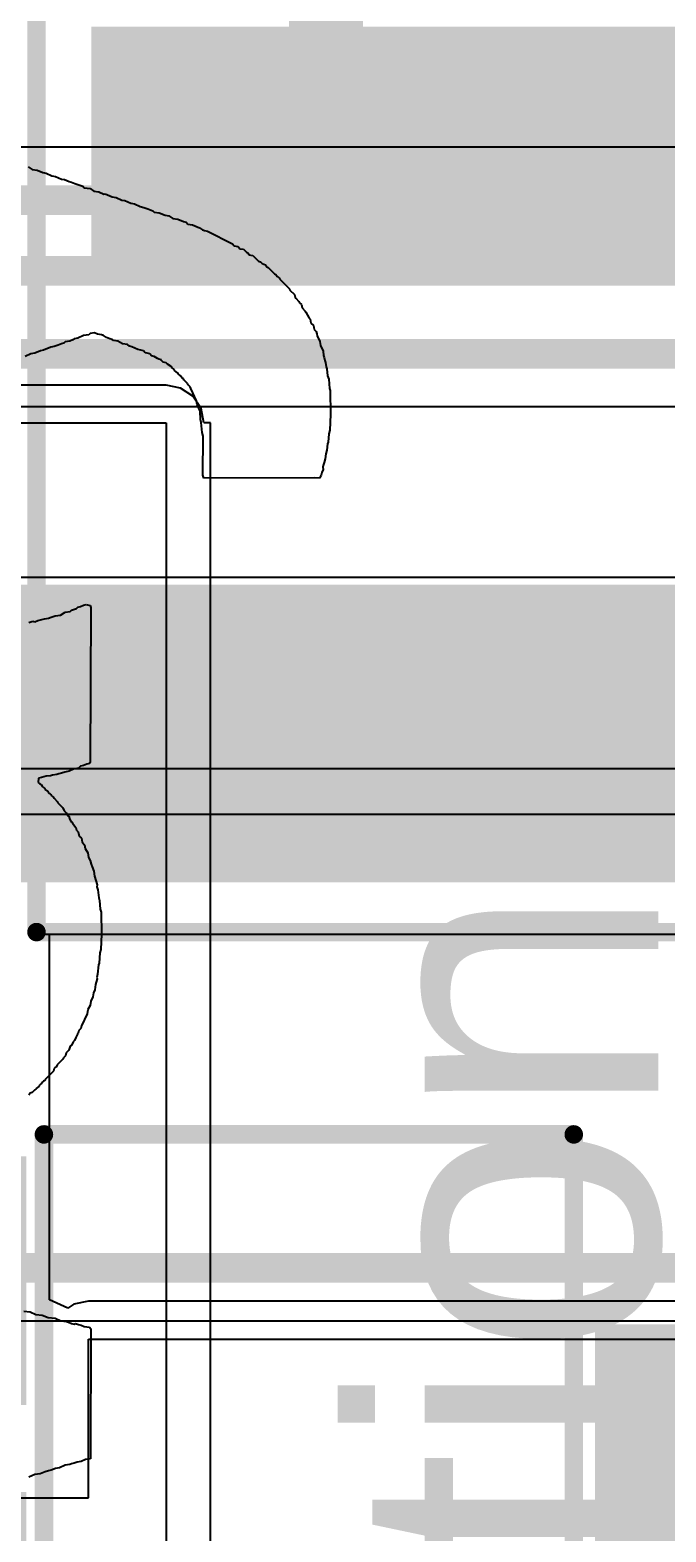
# Model space of a CAD drawing. Header units: inches. Extents: x 0 to 208, y 0 to 213.
# Drawn here: x 0.8093 to 0.9809, y 2.4877 to 2.8929 of the extents above; entities that cross this region are included whole.
import ezdxf

# ---------------------------------------------------------------- set-up
doc = ezdxf.new("R2010")
doc.units = ezdxf.units.IN
doc.header["$MEASUREMENT"] = 0
for name, color, linetype in [('Bottom Layer', 5, 'Continuous'), ('Bottom Overlay', 54, 'Continuous'), ('Bottom Paste', 16, 'Continuous'), ('Bottom Solder', 6, 'Continuous'), ('L3_SIG1', 76, 'Continuous'), ('L4_PWR', 90, 'Continuous'), ('L6_SIG2', 130, 'Continuous'), ('Top Overlay', 2, 'Continuous')]:
    doc.layers.add(name, color=color, linetype=linetype)
doc.styles.add('Arial', font='', dxfattribs={"height": 0.2})
doc.styles.get('Arial').set_extended_font_data('Arial')

# ---------------------------------------------------------------- blocks, each defined once
blk = doc.blocks.new('SOT__223_B_180')
at = {"layer": 'Bottom Layer'}
for points in [[(-0.12008, 0.15945), (-0.06102, 0.15945), (-0.06102, 0.08071), (-0.12008, 0.08071)], [(-0.02953, 0.15945), (0.02953, 0.15945), (0.02953, 0.08071), (-0.02953, 0.08071)], [(0.06102, 0.15945), (0.12008, 0.15945), (0.12008, 0.08071), (0.06102, 0.08071)], [(-0.0748, -0.08071), (0.0748, -0.08071), (0.0748, -0.15945), (-0.0748, -0.15945)]]:
    blk.add_hatch(color=5, dxfattribs=at).paths.add_polyline_path(points)
at = {"layer": 'Bottom Paste'}
for points in [[(-0.12008, 0.15945), (-0.06102, 0.15945), (-0.06102, 0.08071), (-0.12008, 0.08071)], [(-0.02953, 0.15945), (0.02953, 0.15945), (0.02953, 0.08071), (-0.02953, 0.08071)], [(0.06102, 0.15945), (0.12008, 0.15945), (0.12008, 0.08071), (0.06102, 0.08071)], [(-0.0748, -0.08071), (0.0748, -0.08071), (0.0748, -0.15945), (-0.0748, -0.15945)]]:
    blk.add_hatch(color=16, dxfattribs=at).paths.add_polyline_path(points)
at = {"layer": 'Bottom Solder'}
for points in [[(-0.12408, 0.16345), (-0.05702, 0.16345), (-0.05702, 0.07671), (-0.12408, 0.07671)], [(-0.03353, 0.16345), (0.03353, 0.16345), (0.03353, 0.07671), (-0.03353, 0.07671)], [(0.05702, 0.16345), (0.12408, 0.16345), (0.12408, 0.07671), (0.05702, 0.07671)], [(-0.0788, -0.07671), (0.0788, -0.07671), (0.0788, -0.16345), (-0.0788, -0.16345)]]:
    blk.add_hatch(color=6, dxfattribs=at).paths.add_polyline_path(points)
at = {"layer": 'Bottom Overlay'}
for points in [[(-0.132, 0.126, 0.00787, 0.00787, 0), (-0.127, 0.121, 0.00787, 0.00787, 0)], [(-0.132, 0.126, 0.00787, 0.00787, 0), (-0.132, 0.116, 0.00787, 0.00787, 0)], [(-0.127, 0.121, 0.00787, 0.00787, 0), (-0.132, 0.116, 0.00787, 0.00787, 0)], [(-0.13, 0.072, 0.005, 0.005, 0), (0.13, 0.072, 0.005, 0.005, 0)], [(-0.13, 0.072, 0.005, 0.005, 0), (-0.13, -0.071, 0.005, 0.005, 0)], [(0.13, 0.072, 0.005, 0.005, 0), (0.13, -0.071, 0.005, 0.005, 0)], [(-0.13, -0.071, 0.005, 0.005, 0), (0.13, -0.071, 0.005, 0.005, 0)]]:
    blk.add_lwpolyline(points, format="xyseb", dxfattribs=at)
for points in [[(-0.13397, 0.126, 0.00394, 0.00394, 1), (-0.13003, 0.126, 0.00394, 0.00394, 1)], [(-0.13397, 0.126, 0.00394, 0.00394, 1), (-0.13003, 0.126, 0.00394, 0.00394, 1)], [(-0.12897, 0.121, 0.00394, 0.00394, 1), (-0.12503, 0.121, 0.00394, 0.00394, 1)], [(-0.12897, 0.121, 0.00394, 0.00394, 1), (-0.12503, 0.121, 0.00394, 0.00394, 1)], [(-0.13397, 0.116, 0.00394, 0.00394, 1), (-0.13003, 0.116, 0.00394, 0.00394, 1)], [(-0.13397, 0.116, 0.00394, 0.00394, 1), (-0.13003, 0.116, 0.00394, 0.00394, 1)], [(-0.13125, 0.072, 0.0025, 0.0025, 1), (-0.12875, 0.072, 0.0025, 0.0025, 1)], [(-0.13125, 0.072, 0.0025, 0.0025, 1), (-0.12875, 0.072, 0.0025, 0.0025, 1)], [(0.12875, 0.072, 0.0025, 0.0025, 1), (0.13125, 0.072, 0.0025, 0.0025, 1)], [(0.12875, 0.072, 0.0025, 0.0025, 1), (0.13125, 0.072, 0.0025, 0.0025, 1)], [(-0.13125, -0.071, 0.0025, 0.0025, 1), (-0.12875, -0.071, 0.0025, 0.0025, 1)], [(-0.13125, -0.071, 0.0025, 0.0025, 1), (-0.12875, -0.071, 0.0025, 0.0025, 1)], [(0.12875, -0.071, 0.0025, 0.0025, 1), (0.13125, -0.071, 0.0025, 0.0025, 1)], [(0.12875, -0.071, 0.0025, 0.0025, 1), (0.13125, -0.071, 0.0025, 0.0025, 1)]]:
    blk.add_lwpolyline(points, format="xyseb", close=True, dxfattribs=at)
blk = doc.blocks.new('YSPIT0630A_1R0M_B_186')
at = {"layer": 'Bottom Layer'}
for points in [[(-0.11024, 0.11024), (-0.04921, 0.11024), (-0.04921, -0.11024), (-0.11024, -0.11024)], [(0.04921, 0.11024), (0.11024, 0.11024), (0.11024, -0.11024), (0.04921, -0.11024)]]:
    blk.add_hatch(color=5, dxfattribs=at).paths.add_polyline_path(points)
at = {"layer": 'Bottom Paste'}
for points in [[(-0.11024, 0.11024), (-0.04921, 0.11024), (-0.04921, -0.11024), (-0.11024, -0.11024)], [(0.04921, 0.11024), (0.11024, 0.11024), (0.11024, -0.11024), (0.04921, -0.11024)]]:
    blk.add_hatch(color=16, dxfattribs=at).paths.add_polyline_path(points)
at = {"layer": 'Bottom Solder'}
for points in [[(-0.11424, 0.11424), (-0.04521, 0.11424), (-0.04521, -0.11424), (-0.11424, -0.11424)], [(0.04521, 0.11424), (0.11424, 0.11424), (0.11424, -0.11424), (0.04521, -0.11424)]]:
    blk.add_hatch(color=6, dxfattribs=at).paths.add_polyline_path(points)
at = {"layer": 'Bottom Overlay'}
for points in [[(0.13, 0.123, 0.005, 0.005, 0), (-0.12984, 0.123, 0.005, 0.005, 0)], [(-0.12984, -0.129, 0.005, 0.005, 0), (-0.12984, 0.123, 0.005, 0.005, 0)], [(0.13, -0.129, 0.005, 0.005, 0), (0.13, 0.123, 0.005, 0.005, 0)], [(0.13, -0.129, 0.005, 0.005, 0), (-0.12984, -0.129, 0.005, 0.005, 0)]]:
    blk.add_lwpolyline(points, format="xyseb", dxfattribs=at)
for points in [[(-0.13109, 0.123, 0.0025, 0.0025, 1), (-0.12859, 0.123, 0.0025, 0.0025, 1)], [(-0.13109, 0.123, 0.0025, 0.0025, 1), (-0.12859, 0.123, 0.0025, 0.0025, 1)], [(0.12875, 0.123, 0.0025, 0.0025, 1), (0.13125, 0.123, 0.0025, 0.0025, 1)], [(0.12875, 0.123, 0.0025, 0.0025, 1), (0.13125, 0.123, 0.0025, 0.0025, 1)], [(-0.13109, -0.129, 0.0025, 0.0025, 1), (-0.12859, -0.129, 0.0025, 0.0025, 1)], [(-0.13109, -0.129, 0.0025, 0.0025, 1), (-0.12859, -0.129, 0.0025, 0.0025, 1)], [(0.12875, -0.129, 0.0025, 0.0025, 1), (0.13125, -0.129, 0.0025, 0.0025, 1)], [(0.12875, -0.129, 0.0025, 0.0025, 1), (0.13125, -0.129, 0.0025, 0.0025, 1)]]:
    blk.add_lwpolyline(points, format="xyseb", close=True, dxfattribs=at)

msp = doc.modelspace()

# ---------------------------------------------------------------- hatches: boundary and pattern name
at = {"layer": 'Bottom Layer'}
msp.add_hatch(color=5, dxfattribs=at).paths.add_polyline_path([(0.58832, 2.668), (1.05024, 2.668), (1.05024, 2.7433), (0.58832, 2.7433)])

# ---------------------------------------------------------------- linework, layer by layer
for p, q in [((0.809, 2.649), (1.06043, 2.649)), ((0.81449, 2.58508), (0.81449, 2.649)), ((0.81449, 2.649), (1.06043, 2.649)), ((0.81449, 2.55038), (0.81449, 2.58508)), ((0.81949, 2.54815), (0.81449, 2.55038)), ((0.8211, 2.54922), (0.81949, 2.54815)), ((0.825, 2.55), (0.8211, 2.54922)), ((1.08, 2.55), (0.825, 2.55)), ((0.825, 2.497), (0.825, 2.5398)), ((0.825, 2.5398), (1.08, 2.5398)), ((0.71958, 2.497), (0.825, 2.497))]:
    msp.add_line(p, q, dxfattribs=at)
for points in [[(0.88912, 2.87982, 0.02, 0.02, 0), (0.88912, 2.97039, 0.02, 0.02, 0)], [(0.88912, 2.87982, 0.02, 0.02, 0), (0.90963, 2.8593, 0.02, 0.02, 0)], [(0.90963, 2.8593, 0.02, 0.02, 0), (0.94, 2.8593, 0.02, 0.02, 0)], [(0.94, 2.8593, 0.02, 0.02, 0), (0.99176, 2.8593, 0.02, 0.02, 0)], [(0.75601, 2.69986, 0.05, 0.05, 0), (0.94, 2.69986, 0.05, 0.05, 0)]]:
    msp.add_lwpolyline(points, format="xyseb", dxfattribs=at)
for points in [[(0.88412, 2.87982, 0.01, 0.01, 1), (0.89412, 2.87982, 0.01, 0.01, 1)], [(0.88412, 2.87982, 0.01, 0.01, 1), (0.89412, 2.87982, 0.01, 0.01, 1)], [(0.90463, 2.8593, 0.01, 0.01, 1), (0.91463, 2.8593, 0.01, 0.01, 1)], [(0.90463, 2.8593, 0.01, 0.01, 1), (0.91463, 2.8593, 0.01, 0.01, 1)], [(0.935, 2.8593, 0.01, 0.01, 1), (0.945, 2.8593, 0.01, 0.01, 1)], [(0.935, 2.8593, 0.01, 0.01, 1), (0.945, 2.8593, 0.01, 0.01, 1)], [(0.9275, 2.69986, 0.025, 0.025, 1), (0.9525, 2.69986, 0.025, 0.025, 1)]]:
    msp.add_lwpolyline(points, format="xyseb", close=True, dxfattribs=at)
at = {"layer": 'L3_SIG1'}
for p, q in [((1.80016, 2.86134), (0.59185, 2.86134)), ((0.66265, 2.79135), (1.32218, 2.79135)), ((1.07816, 2.74527), (0.691, 2.74527)), ((0.70091, 2.69373), (1.81993, 2.69373))]:
    msp.add_line(p, q, dxfattribs=at)
for points in [[(0.58593, 2.84707, 0.008, 0.008, 0), (1.80607, 2.84707, 0.008, 0.008, 0)], [(0.562, 2.828, 0.008, 0.008, 0), (1.82193, 2.828, 0.008, 0.008, 0)], [(0.65673, 2.80562, 0.008, 0.008, 0), (2.34457, 2.80562, 0.008, 0.008, 0)], [(0.691, 2.731, 0.008, 0.008, 0), (2.398, 2.731, 0.008, 0.008, 0)], [(0.695, 2.708, 0.008, 0.008, 0), (2.424, 2.708, 0.008, 0.008, 0)]]:
    msp.add_lwpolyline(points, format="xyseb", dxfattribs=at)
at = {"layer": 'L4_PWR'}
for p, q in [((0.846, 2.79712), (0.64669, 2.79712)), ((0.8499, 2.79635), (0.846, 2.79712)), ((0.85321, 2.79413), (0.8499, 2.79635)), ((0.85542, 2.79083), (0.85321, 2.79413)), ((0.8562, 2.78693), (0.85542, 2.79083)), ((0.63649, 2.78693), (0.846, 2.78693)), ((0.846, 2.78693), (0.846, 1.73699)), ((0.858, 2.78693), (0.8562, 2.78693)), ((0.858, 1.819), (0.858, 2.78693))]:
    msp.add_line(p, q, dxfattribs=at)
at = {"layer": 'L6_SIG2'}
for p, q in [((1.18875, 2.68127), (0.60713, 2.68127)), ((0.56528, 2.54473), (1.05605, 2.54473))]:
    msp.add_line(p, q, dxfattribs=at)
for points in [[(0.57948, 2.667, 0.008, 0.008, 0), (1.18875, 2.667, 0.008, 0.008, 0)], [(0.56528, 2.559, 0.008, 0.008, 0), (1.195, 2.559, 0.008, 0.008, 0)]]:
    msp.add_lwpolyline(points, format="xyseb", dxfattribs=at)
at = {"layer": 'Top Overlay'}
for p, q in [((0.80879, 2.85601), (0.80982, 2.85532)), ((0.80982, 2.85532), (0.81119, 2.85515)), ((0.81119, 2.85515), (0.81274, 2.85447)), ((0.81274, 2.85447), (0.8136, 2.85429)), ((0.8136, 2.85429), (0.81514, 2.85361)), ((0.81514, 2.85361), (0.81617, 2.85344)), ((0.81617, 2.85344), (0.81771, 2.85275)), ((0.81771, 2.85275), (0.81857, 2.85258)), ((0.81857, 2.85258), (0.81977, 2.85206)), ((0.81977, 2.85206), (0.82046, 2.85189)), ((0.82046, 2.85189), (0.82132, 2.85155)), ((0.82132, 2.85155), (0.82346, 2.85078)), ((0.82346, 2.85078), (0.82389, 2.85035)), ((0.82389, 2.85035), (0.82544, 2.85018)), ((0.82544, 2.85018), (0.82647, 2.84949)), ((0.82647, 2.84949), (0.82784, 2.84932)), ((0.82784, 2.84932), (0.82921, 2.84863)), ((0.82921, 2.84863), (0.82956, 2.8488)), ((0.82956, 2.8488), (0.83144, 2.84795)), ((0.83144, 2.84795), (0.83247, 2.84777)), ((0.83247, 2.84777), (0.83402, 2.84709)), ((0.83402, 2.84709), (0.83488, 2.84692)), ((0.83488, 2.84692), (0.83642, 2.84623)), ((0.83642, 2.84623), (0.83745, 2.84606)), ((0.83745, 2.84606), (0.83899, 2.84537)), ((0.83899, 2.84537), (0.83994, 2.84511)), ((0.83994, 2.84511), (0.84105, 2.84468)), ((0.84105, 2.84468), (0.84243, 2.84417)), ((0.84243, 2.84417), (0.84277, 2.84383)), ((0.84277, 2.84383), (0.84414, 2.84365)), ((0.84414, 2.84365), (0.84569, 2.84297)), ((0.84569, 2.84297), (0.84672, 2.8428)), ((0.84672, 2.8428), (0.84775, 2.84211)), ((0.84775, 2.84211), (0.84912, 2.84194)), ((0.84912, 2.84194), (0.85066, 2.84125)), ((0.85066, 2.84125), (0.85135, 2.84108)), ((0.85135, 2.84108), (0.85187, 2.84057)), ((0.85187, 2.84057), (0.85307, 2.84039)), ((0.85307, 2.84039), (0.85495, 2.83954)), ((0.85495, 2.83954), (0.85581, 2.83902)), ((0.85581, 2.83902), (0.85633, 2.83885)), ((0.85633, 2.83885), (0.85718, 2.83868)), ((0.85718, 2.83868), (0.86388, 2.83525)), ((0.86388, 2.83525), (0.86439, 2.83473)), ((0.86439, 2.83473), (0.86542, 2.83456)), ((0.86542, 2.83456), (0.86585, 2.83396)), ((0.86585, 2.83396), (0.86688, 2.83379)), ((0.86688, 2.83379), (0.86765, 2.83302)), ((0.86765, 2.83302), (0.868, 2.83284)), ((0.868, 2.83284), (0.86825, 2.83259)), ((0.86825, 2.83259), (0.86834, 2.83233)), ((0.86834, 2.83233), (0.86937, 2.83216)), ((0.86937, 2.83216), (0.87091, 2.83061)), ((0.87091, 2.83061), (0.87143, 2.83044)), ((0.87143, 2.83044), (0.87194, 2.82993)), ((0.87194, 2.82993), (0.8728, 2.82958)), ((0.8728, 2.82958), (0.87314, 2.82907)), ((0.87314, 2.82907), (0.87349, 2.8289)), ((0.87349, 2.8289), (0.8752, 2.82718)), ((0.8752, 2.82718), (0.87555, 2.82701)), ((0.87555, 2.82701), (0.8758, 2.82675)), ((0.8758, 2.82675), (0.87598, 2.82641)), ((0.87598, 2.82641), (0.87649, 2.82606)), ((0.87649, 2.82606), (0.87666, 2.82572)), ((0.87666, 2.82572), (0.87924, 2.82315)), ((0.87924, 2.82315), (0.87941, 2.8228)), ((0.87941, 2.8228), (0.88061, 2.8216)), ((0.88061, 2.8216), (0.88078, 2.82092)), ((0.88078, 2.82092), (0.88095, 2.82057)), ((0.88095, 2.82057), (0.88181, 2.81972)), ((0.88181, 2.81972), (0.88198, 2.81937)), ((0.88198, 2.81937), (0.8825, 2.81886)), ((0.8825, 2.81886), (0.88267, 2.818)), ((0.88267, 2.818), (0.88353, 2.81714)), ((0.88353, 2.81714), (0.8837, 2.8168)), ((0.8837, 2.8168), (0.88456, 2.81525)), ((0.88456, 2.81525), (0.8849, 2.81491)), ((0.8849, 2.81491), (0.88507, 2.81388)), ((0.88507, 2.81388), (0.88576, 2.81319)), ((0.88576, 2.81319), (0.88593, 2.81216)), ((0.88593, 2.81216), (0.88644, 2.81165)), ((0.81771, 2.8083), (0.81686, 2.80796)), ((0.8184, 2.80848), (0.81771, 2.8083)), ((0.81874, 2.80882), (0.8184, 2.80848)), ((0.81995, 2.80899), (0.81874, 2.80882)), ((0.8208, 2.80933), (0.81995, 2.80899)), ((0.82115, 2.80968), (0.8208, 2.80933)), ((0.82218, 2.80985), (0.82115, 2.80968)), ((0.82372, 2.81053), (0.82218, 2.80985)), ((0.82509, 2.81071), (0.82372, 2.81053)), ((0.82544, 2.81105), (0.82509, 2.81071)), ((0.82664, 2.81122), (0.82544, 2.81105)), ((0.8275, 2.81088), (0.82664, 2.81122)), ((0.82853, 2.81071), (0.8275, 2.81088)), ((0.82904, 2.81053), (0.82853, 2.81071)), ((0.8299, 2.81002), (0.82904, 2.81053)), ((0.83076, 2.80968), (0.8299, 2.81002)), ((0.83144, 2.8095), (0.83076, 2.80968)), ((0.83179, 2.80916), (0.83144, 2.8095)), ((0.83299, 2.80899), (0.83179, 2.80916)), ((0.83419, 2.8083), (0.83299, 2.80899)), ((0.83556, 2.80813), (0.83419, 2.8083)), ((0.83608, 2.80762), (0.83556, 2.80813)), ((0.88644, 2.81165), (0.88662, 2.81096)), ((0.88662, 2.81096), (0.88679, 2.81045)), ((0.88679, 2.81045), (0.88747, 2.8089)), ((0.88747, 2.8089), (0.88765, 2.80787)), ((0.80948, 2.80556), (0.80793, 2.80487)), ((0.81051, 2.80573), (0.80948, 2.80556)), ((0.81205, 2.80642), (0.81051, 2.80573)), ((0.81291, 2.80659), (0.81205, 2.80642)), ((0.81488, 2.80736), (0.81291, 2.80659)), ((0.81574, 2.80753), (0.81488, 2.80736)), ((0.81686, 2.80796), (0.81574, 2.80753)), ((0.83676, 2.80745), (0.83608, 2.80762)), ((0.83831, 2.80676), (0.83676, 2.80745)), ((0.83917, 2.80659), (0.83831, 2.80676)), ((0.83985, 2.80642), (0.83917, 2.80659)), ((0.84037, 2.8059), (0.83985, 2.80642)), ((0.84088, 2.80573), (0.84037, 2.8059)), ((0.84157, 2.80556), (0.84088, 2.80573)), ((0.84208, 2.80504), (0.84157, 2.80556)), ((0.84277, 2.80487), (0.84208, 2.80504)), ((0.84363, 2.80436), (0.84277, 2.80487)), ((0.84397, 2.80418), (0.84363, 2.80436)), ((0.84466, 2.80401), (0.84397, 2.80418)), ((0.84474, 2.80376), (0.84466, 2.80401)), ((0.88765, 2.80787), (0.88833, 2.80633)), ((0.88833, 2.80633), (0.8885, 2.80513)), ((0.8885, 2.80513), (0.88868, 2.80461)), ((0.88868, 2.80461), (0.88885, 2.80376)), ((0.84517, 2.80333), (0.84474, 2.80376)), ((0.84603, 2.80316), (0.84517, 2.80333)), ((0.84637, 2.80281), (0.84603, 2.80316)), ((0.84732, 2.80221), (0.84637, 2.80281)), ((0.84749, 2.80187), (0.84732, 2.80221)), ((0.84818, 2.80135), (0.84749, 2.80187)), ((0.84835, 2.80101), (0.84818, 2.80135)), ((0.84903, 2.8005), (0.84835, 2.80101)), ((0.84921, 2.80015), (0.84903, 2.8005)), ((0.84989, 2.79964), (0.84921, 2.80015)), ((0.88885, 2.80376), (0.88902, 2.80324)), ((0.88902, 2.80324), (0.88919, 2.80204)), ((0.88919, 2.80204), (0.88936, 2.80152)), ((0.88936, 2.80152), (0.88953, 2.79964)), ((0.85032, 2.79904), (0.84989, 2.79964)), ((0.85066, 2.79886), (0.85032, 2.79904)), ((0.85075, 2.79861), (0.85066, 2.79886)), ((0.85178, 2.79758), (0.85075, 2.79861)), ((0.85195, 2.79723), (0.85178, 2.79758)), ((0.85247, 2.79672), (0.85195, 2.79723)), ((0.85264, 2.7962), (0.85247, 2.79672)), ((0.85418, 2.79294), (0.85264, 2.7962)), ((0.88953, 2.79964), (0.88988, 2.79878)), ((0.88988, 2.79878), (0.89005, 2.7962)), ((0.89005, 2.7962), (0.89022, 2.79569)), ((0.85435, 2.79191), (0.85418, 2.79294)), ((0.85513, 2.79011), (0.85435, 2.79191)), ((0.89022, 2.79569), (0.89031, 2.78925)), ((0.8553, 2.78788), (0.85513, 2.79011)), ((0.85547, 2.78702), (0.8553, 2.78788)), ((0.89031, 2.78925), (0.89013, 2.78496)), ((0.85573, 2.78436), (0.85547, 2.78702)), ((0.85598, 2.78342), (0.85573, 2.78436)), ((0.88988, 2.78402), (0.8897, 2.78179)), ((0.89013, 2.78496), (0.88988, 2.78402)), ((0.8559, 2.77287), (0.85598, 2.78342)), ((0.88953, 2.78127), (0.88936, 2.77956)), ((0.8897, 2.78179), (0.88953, 2.78127)), ((0.88868, 2.7763), (0.88833, 2.77544)), ((0.88893, 2.77724), (0.88868, 2.7763)), ((0.8891, 2.77861), (0.88893, 2.77724)), ((0.88936, 2.77956), (0.8891, 2.77861)), ((0.85616, 2.77209), (0.8559, 2.77287)), ((0.8861, 2.77218), (0.85616, 2.77209)), ((0.88739, 2.77209), (0.8861, 2.77218)), ((0.88782, 2.77287), (0.88739, 2.77209)), ((0.88799, 2.77355), (0.88782, 2.77287)), ((0.88833, 2.77441), (0.88799, 2.77355)), ((0.88833, 2.77544), (0.88825, 2.77501)), ((0.88825, 2.77501), (0.88833, 2.77441)), ((0.81608, 2.73494), (0.81746, 2.73511)), ((0.81746, 2.73511), (0.81874, 2.73588)), ((0.81874, 2.73588), (0.82012, 2.73606)), ((0.82012, 2.73606), (0.82046, 2.7364)), ((0.82046, 2.7364), (0.82183, 2.73691)), ((0.82183, 2.73691), (0.82218, 2.73726)), ((0.82218, 2.73726), (0.82286, 2.73743)), ((0.82286, 2.73743), (0.82372, 2.73777)), ((0.82372, 2.73777), (0.82441, 2.73794)), ((0.82441, 2.73794), (0.82552, 2.73769)), ((0.82552, 2.73769), (0.82569, 2.73717)), ((0.82569, 2.73717), (0.82552, 2.6953)), ((0.80896, 2.73314), (0.80999, 2.73348)), ((0.80999, 2.73348), (0.81051, 2.73331)), ((0.81051, 2.73331), (0.81137, 2.73365)), ((0.81137, 2.73365), (0.81317, 2.73408)), ((0.81317, 2.73408), (0.8142, 2.73425)), ((0.8142, 2.73425), (0.81497, 2.73451)), ((0.81497, 2.73451), (0.81608, 2.73494)), ((0.82458, 2.69487), (0.82372, 2.69453)), ((0.82527, 2.69504), (0.82458, 2.69487)), ((0.82552, 2.6953), (0.82527, 2.69504)), ((0.81154, 2.69109), (0.81145, 2.68998)), ((0.81239, 2.69127), (0.81154, 2.69109)), ((0.8136, 2.69161), (0.81239, 2.69127)), ((0.8148, 2.69178), (0.8136, 2.69161)), ((0.81531, 2.69195), (0.8148, 2.69178)), ((0.81651, 2.69212), (0.81531, 2.69195)), ((0.81703, 2.6923), (0.81651, 2.69212)), ((0.81771, 2.69247), (0.81703, 2.6923)), ((0.81866, 2.69272), (0.81771, 2.69247)), ((0.81977, 2.69298), (0.81866, 2.69272)), ((0.82098, 2.6935), (0.81977, 2.69298)), ((0.82235, 2.69384), (0.82098, 2.6935)), ((0.82286, 2.69435), (0.82235, 2.69384)), ((0.82372, 2.69453), (0.82286, 2.69435)), ((0.81145, 2.68998), (0.81188, 2.68955)), ((0.81188, 2.68955), (0.81222, 2.68938)), ((0.81222, 2.68938), (0.81265, 2.68878)), ((0.81265, 2.68878), (0.81317, 2.68843)), ((0.81317, 2.68843), (0.81334, 2.68809)), ((0.81334, 2.68809), (0.81394, 2.68766)), ((0.81394, 2.68766), (0.81428, 2.68715)), ((0.81428, 2.68715), (0.81463, 2.68698)), ((0.81463, 2.68698), (0.81488, 2.68672)), ((0.81488, 2.68672), (0.81505, 2.68637)), ((0.81505, 2.68637), (0.81557, 2.68603)), ((0.81557, 2.68603), (0.81574, 2.68569)), ((0.81574, 2.68569), (0.8166, 2.68483)), ((0.8166, 2.68483), (0.81677, 2.68449)), ((0.81677, 2.68449), (0.81814, 2.68311)), ((0.81814, 2.68311), (0.81849, 2.68226)), ((0.81849, 2.68226), (0.819, 2.68174)), ((0.819, 2.68174), (0.81943, 2.68097)), ((0.81943, 2.68097), (0.81969, 2.68088)), ((0.81969, 2.68088), (0.81986, 2.6802)), ((0.81986, 2.6802), (0.82029, 2.67942)), ((0.82029, 2.67942), (0.82055, 2.67934)), ((0.82055, 2.67934), (0.82072, 2.679)), ((0.82072, 2.679), (0.82158, 2.67779)), ((0.82158, 2.67779), (0.82175, 2.67711)), ((0.82175, 2.67711), (0.82226, 2.67659)), ((0.82226, 2.67659), (0.82252, 2.67548)), ((0.82252, 2.67548), (0.82312, 2.67488)), ((0.82312, 2.67488), (0.82329, 2.67385)), ((0.82329, 2.67385), (0.82398, 2.67316)), ((0.82398, 2.67316), (0.82415, 2.67213)), ((0.82415, 2.67213), (0.82484, 2.67093)), ((0.82484, 2.67093), (0.82501, 2.66973)), ((0.82501, 2.66973), (0.82552, 2.66887)), ((0.82552, 2.66887), (0.82578, 2.66793)), ((0.82578, 2.66793), (0.82604, 2.66715)), ((0.82604, 2.66715), (0.82647, 2.66604)), ((0.82647, 2.66604), (0.82664, 2.66467)), ((0.82664, 2.66467), (0.82741, 2.66235)), ((0.82741, 2.66235), (0.82724, 2.66183)), ((0.82724, 2.66183), (0.82758, 2.66098)), ((0.82758, 2.66098), (0.82784, 2.65883)), ((0.82784, 2.65883), (0.82801, 2.65815)), ((0.82801, 2.65815), (0.82818, 2.65574)), ((0.82818, 2.65574), (0.82844, 2.65497)), ((0.82844, 2.65497), (0.82853, 2.64905)), ((0.82853, 2.64905), (0.82835, 2.64493)), ((0.8281, 2.64399), (0.82793, 2.64124)), ((0.82835, 2.64493), (0.8281, 2.64399)), ((0.8275, 2.63824), (0.82724, 2.63729)), ((0.82775, 2.64073), (0.8275, 2.63824)), ((0.82793, 2.64124), (0.82775, 2.64073)), ((0.82672, 2.63403), (0.82638, 2.63318)), ((0.8269, 2.63541), (0.82672, 2.63403)), ((0.82707, 2.63609), (0.8269, 2.63541)), ((0.82741, 2.63695), (0.82707, 2.63609)), ((0.82724, 2.63729), (0.82741, 2.63695)), ((0.82552, 2.62974), (0.82484, 2.62871)), ((0.82569, 2.63095), (0.82552, 2.62974)), ((0.82621, 2.63215), (0.82569, 2.63095)), ((0.82638, 2.63318), (0.82621, 2.63215)), ((0.82467, 2.62751), (0.82312, 2.62425)), ((0.82484, 2.62871), (0.82467, 2.62751)), ((0.82209, 2.62202), (0.82158, 2.62116)), ((0.82226, 2.62236), (0.82209, 2.62202)), ((0.82243, 2.62305), (0.82226, 2.62236)), ((0.82295, 2.62357), (0.82243, 2.62305)), ((0.82312, 2.62425), (0.82295, 2.62357)), ((0.81969, 2.61773), (0.819, 2.61704)), ((0.82012, 2.61885), (0.81969, 2.61773)), ((0.82046, 2.61902), (0.82012, 2.61885)), ((0.82089, 2.61996), (0.82046, 2.61902)), ((0.82123, 2.62031), (0.82089, 2.61996)), ((0.82158, 2.62116), (0.82123, 2.62031)), ((0.8166, 2.61378), (0.81634, 2.61318)), ((0.81814, 2.61533), (0.8166, 2.61378)), ((0.81832, 2.61567), (0.81814, 2.61533)), ((0.81883, 2.61619), (0.81832, 2.61567)), ((0.819, 2.61704), (0.81883, 2.61619)), ((0.81325, 2.60958), (0.81291, 2.60941)), ((0.81334, 2.60984), (0.81325, 2.60958)), ((0.81557, 2.61207), (0.81334, 2.60984)), ((0.81574, 2.61275), (0.81557, 2.61207)), ((0.816, 2.61301), (0.81574, 2.61275)), ((0.81634, 2.61318), (0.816, 2.61301)), ((0.80931, 2.60615), (0.80896, 2.60563)), ((0.80982, 2.60632), (0.80931, 2.60615)), ((0.81051, 2.60701), (0.80982, 2.60632)), ((0.81085, 2.60718), (0.81051, 2.60701)), ((0.81094, 2.60743), (0.81085, 2.60718)), ((0.81162, 2.60795), (0.81094, 2.60743)), ((0.81179, 2.60829), (0.81162, 2.60795)), ((0.81205, 2.60855), (0.81179, 2.60829)), ((0.81239, 2.60872), (0.81205, 2.60855)), ((0.81248, 2.60898), (0.81239, 2.60872)), ((0.81291, 2.60941), (0.81248, 2.60898)), ((0.80759, 2.54729), (0.80931, 2.54711)), ((0.80931, 2.54711), (0.81085, 2.54643)), ((0.81085, 2.54643), (0.81257, 2.54626)), ((0.81257, 2.54626), (0.81411, 2.54557)), ((0.81411, 2.54557), (0.816, 2.5454)), ((0.816, 2.5454), (0.81754, 2.54471)), ((0.81754, 2.54471), (0.81909, 2.54454)), ((0.81909, 2.54454), (0.8196, 2.54437)), ((0.8196, 2.54437), (0.82046, 2.54403)), ((0.82046, 2.54403), (0.82115, 2.54385)), ((0.82115, 2.54385), (0.82149, 2.54403)), ((0.82149, 2.54403), (0.82235, 2.54368)), ((0.82235, 2.54368), (0.82303, 2.54351)), ((0.82303, 2.54351), (0.82389, 2.54317)), ((0.82389, 2.54317), (0.82527, 2.543)), ((0.82527, 2.543), (0.82569, 2.54257)), ((0.82569, 2.54257), (0.82561, 2.50747)), ((0.81428, 2.50421), (0.81334, 2.50395)), ((0.81497, 2.50438), (0.81428, 2.50421)), ((0.81617, 2.5049), (0.81497, 2.50438)), ((0.8172, 2.50507), (0.81617, 2.5049)), ((0.81874, 2.50576), (0.8172, 2.50507)), ((0.81995, 2.50593), (0.81874, 2.50576)), ((0.82046, 2.5061), (0.81995, 2.50593)), ((0.82115, 2.50627), (0.82046, 2.5061)), ((0.82201, 2.50661), (0.82115, 2.50627)), ((0.82303, 2.50679), (0.82201, 2.50661)), ((0.82424, 2.5073), (0.82303, 2.50679)), ((0.82561, 2.50747), (0.82424, 2.5073)), ((0.81059, 2.50327), (0.80896, 2.5025)), ((0.81197, 2.50344), (0.81059, 2.50327)), ((0.81334, 2.50395), (0.81197, 2.50344))]:
    msp.add_line(p, q, dxfattribs=at)

# ---------------------------------------------------------------- block references
for name, p, rotation in [('YSPIT0630A_1R0M_B_186', (0.94, 2.77958), 270), ('SOT__223_B_180', (0.885, 2.465), 90)]:
    msp.add_blockref(name, p, dxfattribs=dict(rotation=rotation))

# ---------------------------------------------------------------- texts
at = {"layer": 'Top Overlay', "style": 'Arial'}
msp.add_text('solutions', height=0.082157, rotation=90, dxfattribs=at).set_placement((0.97885, 2.26711))

doc.saveas('drawing.dxf')
